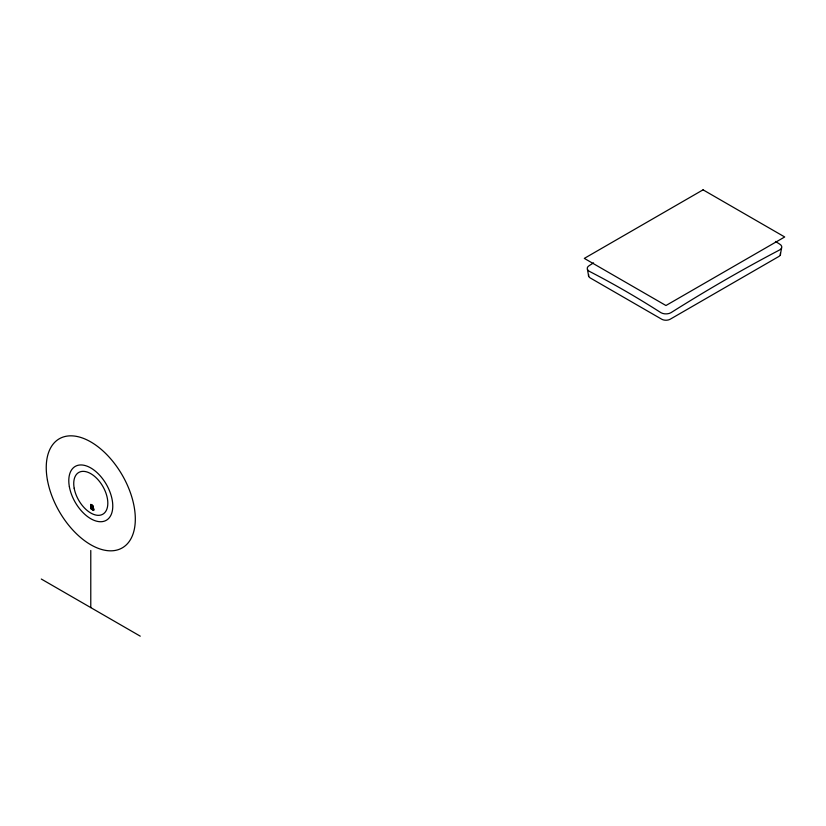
<?xml version="1.0" encoding="UTF-8"?>
<svg xmlns="http://www.w3.org/2000/svg" width="826" height="826" viewBox="0 0 826 826"><rect width="100%" height="100%" fill="white"/><g stroke="black" fill="none" stroke-linecap="round" stroke-linejoin="round"><path stroke-width="1.24" d="M780.312 254.997L781.561 248.068M90.777 504.975L93.008 506.266M90.777 505.615L93.008 506.896M90.777 506.245L93.008 507.536M90.777 506.885L93.751 508.599L93.751 510.499L90.777 508.785L90.777 504.345L93.008 505.626L93.008 510.076M90.777 507.515L93.751 509.229M90.777 508.155L93.751 509.869M41.3 579.036L140.255 636.165M587.451 269.493L588.701 276.411M92.264 505.202L92.264 509.642M91.521 504.769L91.521 509.219M90.777 550.467L90.777 607.606M775.449 241.429A935.466 540.09 60 0 1 779.754 244.166A7 4.037 0 0 1 779.754 249.875A1673.703 966.317 -60 0 0 670.898 312.724A7 4.037 0 0 1 661.007 312.724A935.466 540.09 60 0 0 589.268 271.3A7 4.037 0 0 1 589.268 265.59A1673.703 966.317 -60 0 1 593.564 262.885M780.312 253.221A5.937 3.428 0 0 1 778.773 256.525L670.154 319.239A5.937 3.428 0 0 1 661.75 319.239L590.239 277.949A5.937 3.428 0 0 1 588.701 274.645M703.06 189.835L584.312 258.393L665.952 305.517L784.7 236.969L703.06 189.835M69.374 486.772A31.099 17.955 60 0 0 105.831 520.545A31.099 17.955 60 0 0 97.138 472.699A31.099 17.955 60 0 0 69.374 486.772M47.423 480.051A62.972 36.354 60 0 0 121.257 548.423A62.972 36.354 60 0 0 103.653 451.543A62.972 36.354 60 0 0 47.423 480.051M74.185 488.249A24.099 13.918 60 0 0 102.445 514.422A24.099 13.918 60 0 0 95.702 477.345A24.099 13.918 60 0 0 74.185 488.249"/></g></svg>
